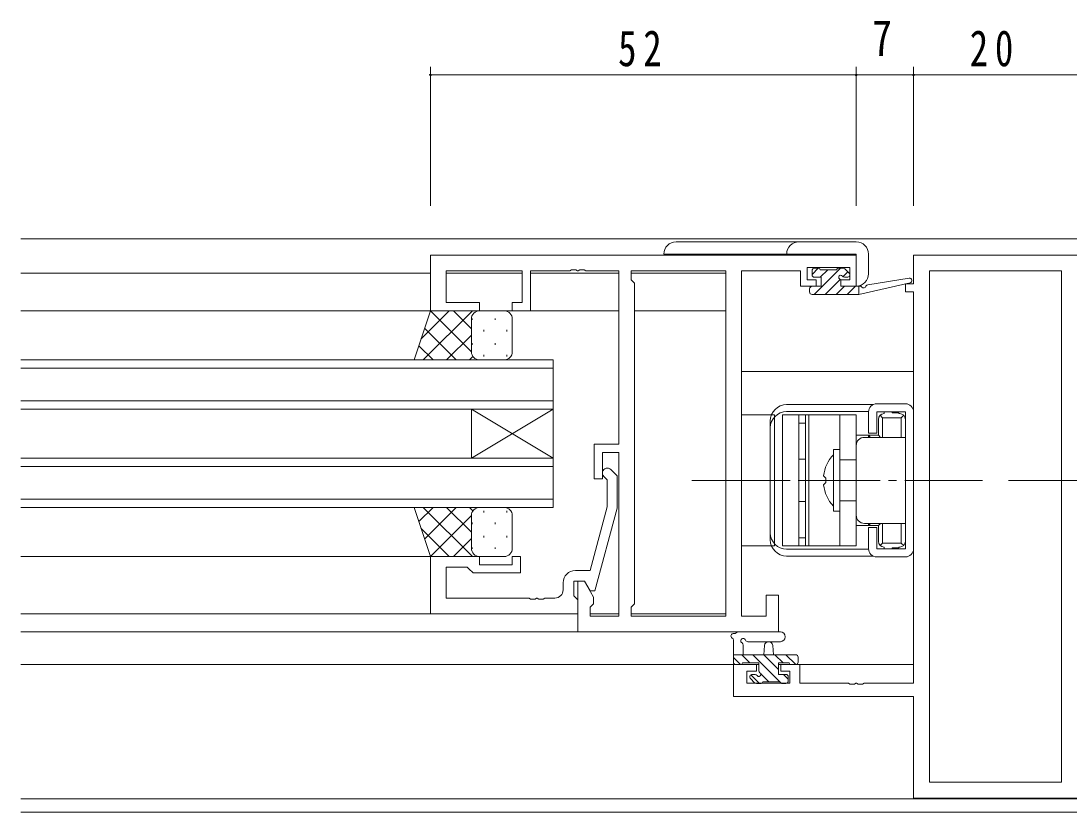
# Model space of a CAD drawing. Units: millimetres on the paper. Extents: x -397 to 397, y -282 to 282.
# Drawn here: x 62.1 to 190.1, y 4.3 to 100.9 of the extents above; entities that cross this region are included whole.
import ezdxf
from ezdxf.enums import TextEntityAlignment as Align

# ---------------------------------------------------------------- set-up
doc = ezdxf.new("R2010")
doc.units = ezdxf.units.MM
doc.linetypes.add('USER2', pattern=[13, 10, -1, 1, -1])
doc.linetypes.add('USER4', pattern=[4, 3, -1])
for name, color, linetype, lineweight in [('0-3_YKK_11', 7, 'Continuous', 18), ('0-4_YKK_12', 2, 'Continuous', 18), ('0-6_YKK_13', 4, 'Continuous', 18), ('0-7_YKK_D', 6, 'Continuous', 18)]:
    doc.layers.add(name, color=color, linetype=linetype, lineweight=lineweight)
doc.styles.add('ＭＳ ゴシック', font='')
doc.styles.get('ＭＳ ゴシック').set_extended_font_data('MS Gothic')

msp = doc.modelspace()

# ---------------------------------------------------------------- linework, layer by layer
at = {"layer": '0-3_YKK_11'}
for p, q in [((112.092, 72.312), (112.092, 65.512)), ((164.092, 72.312), (112.092, 72.312)), ((164.092, 68.512), (164.092, 72.312)), ((171.092, 68.812), (171.092, 72.312)), ((171.092, 72.312), (191.092, 72.312)), ((129.134, 70.382), (129.317, 70.502)), ((129.317, 70.502), (129.867, 70.502)), ((129.867, 70.502), (130.05, 70.382)), ((130.134, 70.382), (130.317, 70.502)), ((130.317, 70.502), (130.867, 70.502)), ((130.867, 70.502), (131.05, 70.382)), ((158.092, 70.812), (163.292, 70.812)), ((158.092, 69.312), (158.092, 70.812)), ((163.292, 70.812), (163.292, 69.312)), ((114.022, 66.512), (114.022, 70.382)), ((114.022, 70.382), (123.292, 70.382)), ((124.292, 70.382), (129.134, 70.382)), ((124.292, 65.512), (124.292, 70.382)), ((130.05, 70.382), (130.134, 70.382)), ((131.05, 70.382), (135.092, 70.382)), ((135.092, 70.382), (135.092, 49.212)), ((136.592, 70.382), (136.592, 69.312)), ((148.162, 70.382), (136.592, 70.382)), ((136.592, 69.312), (137.022, 68.882)), ((148.162, 28.242), (148.162, 70.382)), ((148.162, 28.242), (148.162, 70.382)), ((150.092, 70.382), (157.292, 70.382)), ((150.092, 28.242), (150.092, 70.382)), ((157.292, 70.382), (157.292, 69.582)), ((157.292, 69.582), (157.292, 68.512)), ((159.192, 69.312), (158.092, 69.312)), ((159.192, 68.512), (159.192, 69.312)), ((162.192, 69.312), (162.192, 68.512)), ((163.292, 69.312), (162.192, 69.312)), ((189.162, 70.382), (173.022, 70.382)), ((173.022, 70.382), (173.022, 7.942)), ((189.162, 7.942), (189.162, 70.382)), ((137.022, 68.882), (137.022, 29.742)), ((157.292, 68.512), (159.192, 68.512)), ((162.192, 68.512), (164.092, 68.512)), ((170.092, 68.812), (171.092, 68.812)), ((170.092, 67.812), (170.092, 68.812)), ((171.092, 67.812), (170.092, 67.812)), ((171.092, 20.042), (171.092, 67.812)), ((112.092, 65.512), (118.092, 65.512)), ((118.092, 66.512), (114.022, 66.512)), ((118.092, 65.512), (118.092, 66.512)), ((122.092, 66.512), (122.092, 65.512)), ((122.092, 65.512), (124.292, 65.512)), ((132.092, 49.212), (132.092, 45.012)), ((135.092, 49.212), (132.092, 49.212)), ((133.092, 45.012), (133.092, 48.212)), ((133.092, 48.212), (135.092, 48.212)), ((135.092, 48.212), (135.092, 28.242)), ((134.116, 46.137), (134.892, 45.361)), ((132.092, 45.012), (133.092, 45.012)), ((133.692, 44.864), (133.268, 45.288)), ((133.692, 41.574), (133.692, 44.864)), ((134.892, 45.361), (134.892, 41.416)), ((134.892, 41.416), (132.185, 31.312)), ((112.092, 28.512), (112.092, 35.512)), ((112.092, 35.512), (118.092, 35.512)), ((118.092, 35.512), (118.092, 34.512)), ((122.092, 35.512), (123.092, 35.512)), ((122.092, 34.512), (122.092, 35.512)), ((123.092, 35.512), (123.092, 33.512)), ((114.022, 34.212), (114.022, 30.442)), ((116.592, 34.212), (114.022, 34.212)), ((116.792, 34.012), (116.592, 34.212)), ((117.292, 33.512), (116.792, 34.012)), ((123.092, 33.512), (117.292, 33.512)), ((118.092, 34.512), (122.092, 34.512)), ((128.292, 31.442), (128.292, 32.312)), ((129.592, 32.512), (129.592, 30.712)), ((130.892, 32.512), (129.592, 32.512)), ((130.892, 32.512), (130.092, 32.512)), ((130.092, 32.512), (130.092, 26.312)), ((132.022, 30.555), (130.892, 32.512)), ((131.585, 31.312), (130.892, 32.512)), ((132.185, 31.312), (131.585, 31.312)), ((154.592, 30.812), (153.092, 30.812)), ((153.092, 30.812), (153.092, 28.242)), ((154.592, 26.312), (154.592, 30.812)), ((114.022, 30.442), (124.134, 30.442)), ((124.134, 30.442), (124.317, 30.322)), ((125.05, 30.442), (125.134, 30.442)), ((125.134, 30.442), (125.317, 30.322)), ((125.317, 30.322), (125.867, 30.322)), ((125.867, 30.322), (126.05, 30.442)), ((126.05, 30.442), (127.292, 30.442)), ((129.592, 30.712), (129.792, 30.512)), ((129.792, 30.512), (130.092, 30.212)), ((130.092, 30.212), (130.092, 28.512)), ((131.592, 29.312), (132.022, 29.742)), ((132.022, 29.742), (132.022, 30.555)), ((137.022, 29.742), (136.592, 29.312)), ((130.092, 28.512), (112.092, 28.512)), ((131.592, 28.242), (131.592, 29.312)), ((135.092, 28.242), (131.592, 28.242)), ((136.592, 29.312), (136.592, 28.242)), ((136.592, 28.242), (148.162, 28.242)), ((153.092, 28.242), (150.092, 28.242)), ((130.092, 26.312), (154.592, 26.312)), ((149.092, 22.312), (151.892, 22.312)), ((149.092, 18.412), (149.092, 22.312)), ((151.892, 22.312), (151.892, 21.512)), ((154.892, 22.312), (157.192, 22.312)), ((154.892, 21.512), (154.892, 22.312)), ((157.192, 22.312), (157.192, 20.042)), ((150.722, 21.512), (150.722, 20.042)), ((151.892, 21.512), (150.722, 21.512)), ((155.992, 21.512), (154.892, 21.512)), ((155.992, 20.042), (155.992, 21.512)), ((150.722, 20.042), (155.992, 20.042)), ((157.192, 20.042), (163.134, 20.042)), ((163.134, 20.042), (163.317, 19.922)), ((163.317, 19.922), (163.867, 19.922)), ((163.867, 19.922), (164.05, 20.042)), ((164.05, 20.042), (164.134, 20.042)), ((164.134, 20.042), (164.317, 19.922)), ((164.317, 19.922), (164.867, 19.922)), ((164.867, 19.922), (165.05, 20.042)), ((165.05, 20.042), (171.092, 20.042)), ((171.092, 18.412), (149.092, 18.412)), ((171.092, 6.012), (171.092, 18.412)), ((191.092, 6.012), (171.092, 6.012))]:
    msp.add_line(p, q, dxfattribs=at)
for points in [[(123.292, 70.382), (123.292, 66.512), (122.092, 66.512)], [(173.022, 7.942), (189.162, 7.942), (189.162, 70.382)], [(129.792, 33.812), (131.612, 33.812), (133.692, 41.574)], [(124.317, 30.322), (124.867, 30.322), (125.05, 30.442)]]:
    msp.add_lwpolyline(points, dxfattribs=at)
for centre, radius, start, end in [((133.692, 45.712), 0.6, 44.99999, 225.00001), ((129.792, 32.312), 1.5, 90.00001, 179.99999), ((127.292, 31.442), 1, 270.00001, 359.99999)]:
    msp.add_arc(centre, radius, start, end, dxfattribs=at)
at = {"layer": '0-4_YKK_12'}
for p, q in [((62.092, 74.312), (300.092, 74.312)), ((62.092, 70.112), (112.092, 70.112)), ((114.023, 70.112), (123.29, 70.112)), ((124.293, 70.112), (135.09, 70.112)), ((136.593, 70.112), (148.162, 70.112)), ((148.162, 70.112), (148.162, 28.542)), ((62.092, 65.512), (135.092, 65.512)), ((137.022, 65.512), (148.162, 65.512)), ((62.092, 59.512), (127.092, 59.512)), ((127.092, 59.512), (127.092, 53.512)), ((127.092, 58.512), (62.092, 58.512)), ((150.092, 58.112), (171.092, 58.112)), ((62.092, 54.512), (127.092, 54.512)), ((127.092, 53.512), (62.092, 53.512)), ((117.092, 53.512), (117.092, 47.512)), ((127.092, 47.512), (117.092, 53.512)), ((127.092, 53.512), (117.092, 47.512)), ((127.092, 53.512), (127.092, 47.512)), ((127.092, 47.512), (62.092, 47.512)), ((127.092, 41.512), (127.092, 47.512)), ((62.092, 46.512), (127.092, 46.512)), ((127.092, 42.512), (62.092, 42.512)), ((62.092, 41.512), (127.092, 41.512)), ((62.092, 35.512), (112.092, 35.512)), ((62.092, 28.512), (130.092, 28.512)), ((131.593, 28.512), (135.09, 28.512)), ((136.593, 28.512), (148.162, 28.512)), ((62.092, 26.312), (148.162, 26.312)), ((152.192, 22.312), (62.092, 22.312)), ((154.592, 22.312), (171.092, 22.312)), ((170.592, 18.412), (170.592, 18.412)), ((300.092, 5.942), (62.092, 5.942)), ((300.092, 4.312), (62.092, 4.312))]:
    msp.add_line(p, q, dxfattribs=at)
at = {"layer": '0-6_YKK_13'}
for p, q in [((142.094, 73.933), (164.094, 73.933)), ((164.094, 72.433), (140.594, 72.433)), ((164.094, 68.533), (164.094, 72.433)), ((165.594, 72.433), (165.594, 70.033)), ((158.694, 69.95), (159.457, 70.713)), ((158.694, 69.913), (158.694, 70.413)), ((158.951, 67.513), (162.151, 70.713)), ((158.994, 70.713), (159.494, 70.713)), ((159.694, 70.513), (161.694, 70.513)), ((159.704, 69.613), (160.604, 70.513)), ((161.894, 70.713), (162.494, 70.713)), ((162.706, 70.625), (163.206, 70.125)), ((159.794, 69.613), (158.994, 69.613)), ((159.794, 68.513), (159.794, 69.613)), ((160.298, 67.513), (162.126, 69.341)), ((162.194, 69.152), (162.194, 68.513)), ((162.465, 69.68), (163.058, 70.273)), ((162.994, 69.613), (162.655, 69.613)), ((165.505, 68.693), (170.544, 69.509)), ((158.394, 67.813), (158.394, 68.213)), ((158.415, 68.324), (158.583, 68.491)), ((158.694, 68.513), (159.794, 68.513)), ((161.645, 67.513), (162.645, 68.513)), ((162.194, 68.513), (164.392, 68.513)), ((162.992, 67.513), (163.992, 68.513)), ((164.392, 67.513), (170.658, 68.92)), ((164.392, 68.513), (164.479, 68.527)), ((164.392, 67.513), (164.392, 68.513)), ((158.694, 67.513), (164.392, 67.513)), ((164.339, 67.513), (164.392, 67.565)), ((110.092, 59.512), (112.092, 65.512)), ((114.395, 65.512), (110.94, 62.057)), ((117.224, 65.513), (111.224, 59.512)), ((117.092, 60.492), (112.087, 65.497)), ((112.092, 65.512), (118.092, 65.513)), ((117.092, 63.321), (114.9, 65.512)), ((117.779, 65.462), (117.728, 65.513)), ((121.092, 65.513), (118.092, 65.513)), ((117.092, 64.513), (117.092, 60.513)), ((117.092, 64.513), (117.092, 60.513)), ((117.182, 64.593), (117.182, 64.393)), ((120.012, 64.593), (120.012, 64.393)), ((122.092, 60.513), (122.092, 64.513)), ((115.243, 59.513), (111.38, 63.376)), ((118.597, 63.178), (118.597, 62.978)), ((121.427, 63.178), (121.427, 62.978)), ((117.092, 62.552), (114.052, 59.512)), ((117.182, 61.563), (117.182, 61.363)), ((120.012, 61.563), (120.012, 61.363)), ((112.415, 59.512), (110.673, 61.255)), ((118.092, 59.513), (110.092, 59.512)), ((117.287, 59.919), (116.88, 59.513)), ((118.072, 59.513), (118.071, 59.513)), ((118.092, 59.513), (121.092, 59.513)), ((118.597, 60.148), (118.597, 59.948)), ((121.427, 60.148), (121.427, 59.948)), ((155.592, 54.062), (166.156, 54.062)), ((170.092, 54.162), (166.592, 54.162)), ((150.094, 52.812), (154.094, 52.812)), ((150.094, 36.812), (150.094, 52.812)), ((154.094, 52.812), (154.094, 36.812)), ((158.292, 52.812), (155.092, 52.812)), ((155.092, 52.812), (155.092, 36.812)), ((155.592, 53.212), (165.603, 53.212)), ((157.092, 36.812), (157.092, 52.812)), ((164.092, 52.812), (157.892, 52.812)), ((157.892, 52.812), (157.892, 36.812)), ((158.292, 36.812), (158.292, 52.812)), ((162.092, 36.812), (162.092, 52.812)), ((164.092, 36.812), (164.092, 52.812)), ((165.592, 50.562), (165.592, 53.162)), ((166.592, 53.162), (166.592, 50.562)), ((166.592, 53.162), (170.092, 53.162)), ((167.292, 52.462), (166.997, 52.757)), ((167.492, 53.162), (167.492, 52.962)), ((168.492, 53.162), (167.492, 53.162)), ((168.492, 53.162), (168.492, 53.062)), ((169.292, 53.062), (168.492, 53.062)), ((169.592, 52.462), (169.887, 52.757)), ((170.092, 36.462), (170.092, 53.162)), ((171.092, 36.462), (171.092, 53.162)), ((153.592, 52.062), (153.592, 37.562)), ((157.892, 51.812), (157.092, 51.812)), ((157.092, 51.812), (157.092, 37.812)), ((157.892, 37.812), (157.892, 51.812)), ((166.792, 50.312), (166.792, 52.262)), ((169.592, 52.462), (169.592, 50.062)), ((170.092, 37.362), (170.092, 52.262)), ((166.792, 50.312), (164.092, 50.312)), ((165.092, 50.062), (170.092, 50.062)), ((165.592, 50.562), (166.592, 50.562)), ((165.592, 50.312), (165.592, 50.062)), ((165.592, 50.312), (165.842, 50.062)), ((166.792, 50.312), (167.042, 50.062)), ((164.092, 49.062), (164.092, 40.562)), ((162.097, 48.562), (161.292, 48.562)), ((161.292, 48.562), (161.292, 41.062)), ((162.092, 47.312), (162.092, 48.562)), ((153.592, 44.812), (155.092, 44.812)), ((160.094, 45.36), (160.392, 45.062)), ((162.092, 41.062), (162.092, 42.312)), ((110.092, 41.512), (112.092, 35.512)), ((118.092, 41.512), (110.092, 41.512)), ((112.415, 41.512), (110.673, 39.77)), ((117.224, 35.512), (111.224, 41.512)), ((115.243, 41.512), (111.38, 37.649)), ((117.092, 38.473), (114.052, 41.512)), ((117.287, 41.106), (116.88, 41.512)), ((118.072, 41.512), (118.071, 41.512)), ((118.092, 41.512), (121.092, 41.512)), ((118.597, 40.877), (118.597, 41.077)), ((121.427, 40.877), (121.427, 41.077)), ((161.292, 41.062), (162.097, 41.062)), ((117.092, 40.533), (112.087, 35.528)), ((117.092, 36.512), (117.092, 40.512)), ((117.092, 36.512), (117.092, 40.512)), ((122.092, 40.512), (122.092, 36.512)), ((114.395, 35.512), (110.94, 38.968)), ((117.182, 39.462), (117.182, 39.662)), ((120.012, 39.462), (120.012, 39.662)), ((166.792, 39.312), (164.092, 39.312)), ((165.092, 39.562), (170.092, 39.562)), ((165.592, 39.562), (165.592, 39.312)), ((165.842, 39.562), (165.592, 39.312)), ((165.592, 39.062), (166.592, 39.062)), ((165.592, 36.462), (165.592, 39.062)), ((166.592, 39.062), (166.592, 36.462)), ((166.792, 39.312), (167.042, 39.562)), ((166.792, 37.362), (166.792, 39.312)), ((167.292, 39.562), (167.292, 37.162)), ((169.592, 39.562), (169.592, 37.162)), ((117.092, 37.704), (114.9, 35.512)), ((118.597, 37.847), (118.597, 38.047)), ((121.427, 37.847), (121.427, 38.047)), ((157.092, 37.812), (157.892, 37.812)), ((167.292, 37.162), (166.997, 36.868)), ((167.292, 37.162), (169.592, 37.162)), ((169.592, 37.162), (169.887, 36.868)), ((117.182, 36.432), (117.182, 36.632)), ((120.012, 36.432), (120.012, 36.632)), ((155.092, 36.812), (158.292, 36.812)), ((155.592, 36.412), (165.603, 36.412)), ((157.892, 36.812), (164.092, 36.812)), ((166.592, 36.462), (170.092, 36.462)), ((167.492, 36.462), (167.492, 36.662)), ((168.492, 36.462), (167.492, 36.462)), ((168.492, 36.462), (168.492, 36.562)), ((169.292, 36.562), (168.492, 36.562)), ((112.092, 35.512), (118.092, 35.512)), ((117.779, 35.563), (117.728, 35.512)), ((121.092, 35.512), (118.092, 35.512)), ((155.592, 35.562), (166.156, 35.562)), ((166.592, 35.462), (170.092, 35.462)), ((154.82, 26.312), (149.657, 26.312)), ((149.092, 22.612), (149.092, 25.293)), ((150.292, 24.693), (150.292, 23.512)), ((154.82, 25.112), (150.859, 25.11)), ((152.792, 23.512), (152.894, 24.657)), ((153.992, 23.512), (153.89, 24.657)), ((149.092, 23.512), (156.692, 23.512)), ((149.961, 22.312), (149.092, 23.182)), ((151.108, 22.512), (150.108, 23.512)), ((154.755, 20.212), (151.455, 23.512)), ((154.592, 21.723), (152.802, 23.512)), ((155.149, 22.512), (154.149, 23.512)), ((156.696, 22.313), (155.496, 23.512)), ((156.992, 23.212), (156.992, 22.612)), ((149.992, 22.312), (149.392, 22.312)), ((152.192, 22.512), (150.192, 22.512)), ((152.192, 21.573), (152.192, 22.512)), ((155.892, 22.512), (154.592, 22.512)), ((154.592, 22.512), (154.592, 21.112)), ((156.692, 22.312), (156.092, 22.312)), ((151.68, 20.1), (151.18, 20.6)), ((152.261, 20.012), (151.217, 21.056)), ((151.392, 21.112), (151.731, 21.112)), ((153.408, 20.212), (152.429, 21.192)), ((154.592, 21.112), (155.492, 21.112)), ((155.792, 20.523), (155.202, 21.112)), ((155.792, 20.812), (155.792, 20.312)), ((152.492, 20.012), (151.892, 20.012)), ((154.792, 20.212), (152.692, 20.212)), ((154.951, 20.017), (154.796, 20.172)), ((155.492, 20.012), (154.992, 20.012))]:
    msp.add_line(p, q, dxfattribs=at)
at = {"layer": '0-6_YKK_13', "linetype": 'USER4'}
for p, q in [((157.892, 47.412), (157.092, 47.412)), ((162.092, 47.312), (164.092, 47.312)), ((162.092, 42.312), (164.092, 42.312)), ((157.892, 42.212), (157.092, 42.212))]:
    msp.add_line(p, q, dxfattribs=at)
at = {"layer": '0-6_YKK_13', "linetype": 'USER2'}
for p, q in [((144.011, 44.812), (179.501, 44.812)), ((218.172, 44.812), (182.683, 44.812))]:
    msp.add_line(p, q, dxfattribs=at)
at = {"layer": '0-6_YKK_13'}
for points in [[(169.392, 52.962), (169.292, 52.962), (169.292, 53.062)], [(167.292, 50.062), (167.292, 52.462), (169.592, 52.462)], [(160.094, 44.265), (160.392, 44.562), (160.392, 45.062)], [(150.094, 36.812), (154.094, 36.812), (150.094, 36.812)], [(169.392, 36.662), (169.292, 36.662), (169.292, 36.562)]]:
    msp.add_lwpolyline(points, dxfattribs=at)
for centre, radius, start, end in [((142.094, 72.433), 1.5, 90, 180), ((157.094, 72.433), 1.5, 90, 180), ((164.094, 72.433), 1.5, 0, 90), ((158.994, 70.413), 0.3, 90, 180), ((159.494, 70.513), 0.2, 0, 90), ((161.894, 70.513), 0.2, 90, 180), ((162.494, 70.413), 0.3, 45, 90), ((158.994, 69.913), 0.3, 180, 270), ((162.194, 69.613), 0.25, 33.05573, 236.94427), ((161.894, 69.152), 0.3, 0, 56.94427), ((162.655, 69.913), 0.3, 213.05573, 270), ((162.994, 69.913), 0.3, 270, 45), ((164.094, 70.033), 1.5, 270, 0), ((170.592, 69.213), 0.3, 282.65862, 99.19754), ((158.694, 68.213), 0.3, 90, 180), ((164.527, 68.231), 0.3, 39.19754, 99.19754), ((164.992, 68.61), 0.3, 219.19754, 339.19754), ((165.553, 68.397), 0.3, 99.19754, 159.19754), ((158.694, 67.813), 0.3, 180, 270), ((118.092, 64.513), 1, 90.0001, 180.0001), ((118.092, 64.513), 1, 90.0001, 180.0001), ((121.092, 64.513), 1, 0.0001, 90.0001), ((118.092, 60.513), 1, 180.0001, 270.0001), ((118.092, 60.513), 1, 180.0001, 270.0001), ((121.092, 60.513), 1, 270.0001, 0.0001), ((155.592, 52.062), 2, 90, 180), ((166.592, 53.162), 1, 90, 180), ((170.092, 53.162), 1, 0, 90), ((155.592, 51.212), 2, 90, 180), ((167.492, 52.262), 0.7, 90, 180), ((169.392, 52.262), 0.7, 0, 90), ((165.092, 49.062), 1, 90, 180), ((164.672, 44.812), 4.61, 137.15439, 173.18067), ((164.672, 44.812), 4.61, 186.81933, 222.84561), ((118.092, 40.512), 1, 89.9999, 179.9999), ((118.092, 40.512), 1, 89.9999, 179.9999), ((121.092, 40.512), 1, 359.9999, 89.9999), ((165.092, 40.562), 1, 180, 270), ((155.592, 38.412), 2, 180, 270), ((155.592, 37.562), 2, 180, 270), ((167.492, 37.362), 0.7, 180, 270), ((169.392, 37.362), 0.7, 270, 0), ((118.092, 36.512), 1, 179.9999, 269.9999), ((118.092, 36.512), 1, 179.9999, 269.9999), ((121.092, 36.512), 1, 269.9999, 359.9999), ((166.592, 36.462), 1, 180, 270), ((170.092, 36.462), 1, 270, 0), ((149.092, 25.812), 0.3, 79.47122, 240), ((149.201, 26.402), 0.3, 259.47122, 319.47122), ((149.657, 26.012), 0.3, 90, 139.47122), ((154.819, 25.712), 0.6, 270.04023, 90.04023), ((148.792, 25.293), 0.3, 0, 60), ((150.292, 25.212), 0.3, 19.18976, 240), ((149.992, 24.693), 0.3, 0, 60), ((150.858, 25.41), 0.3, 199.18976, 270.04023), ((153.392, 24.612), 0.5, 5.09207, 174.90793), ((156.692, 23.212), 0.3, 0, 90), ((149.392, 22.612), 0.3, 180, 270), ((149.992, 22.512), 0.2, 270, 0), ((156.092, 22.512), 0.2, 180, 270), ((156.692, 22.612), 0.3, 270, 0), ((151.392, 20.812), 0.3, 90, 225), ((151.731, 20.812), 0.3, 33.05573, 90), ((152.192, 21.112), 0.25, 213.05573, 56.94427), ((152.492, 21.573), 0.3, 180, 236.94427), ((155.492, 20.812), 0.3, 0, 90), ((151.892, 20.312), 0.3, 225, 270), ((152.492, 20.212), 0.2, 270, 0), ((154.992, 20.212), 0.2, 180, 270), ((155.492, 20.312), 0.3, 270, 0)]:
    msp.add_arc(centre, radius, start, end, dxfattribs=at)
at = {"layer": '0-7_YKK_D'}
for p, q in [((112.092, 78.312), (112.092, 95.312)), ((164.092, 78.312), (164.092, 95.312)), ((164.094, 78.312), (164.094, 95.312)), ((171.092, 78.312), (171.092, 95.312)), ((171.092, 78.312), (171.092, 95.312)), ((164.092, 94.312), (112.092, 94.312)), ((164.094, 94.312), (171.092, 94.312)), ((171.092, 94.312), (191.092, 94.312))]:
    msp.add_line(p, q, dxfattribs=at)
for centre, start, end in [((112.092, 94.312), 0, 180), ((112.092, 94.312), 180, 0), ((164.092, 94.312), 0, 180), ((164.092, 94.312), 180, 0), ((164.094, 94.312), 0, 180), ((164.094, 94.312), 180, 0), ((171.092, 94.312), 0, 180), ((171.092, 94.312), 0, 180), ((171.092, 94.312), 180, 0), ((171.092, 94.312), 180, 0)]:
    msp.add_arc(centre, 0.106, start, end, dxfattribs=at)

# ---------------------------------------------------------------- texts
at = {"layer": '0-7_YKK_D', "color": 7, "style": 'ＭＳ ゴシック', "width": 0.8}
msp.add_text('7', height=4.399, dxfattribs=at).set_placement((166.046, 95.312), align=Align.BOTTOM_LEFT)
at = {"layer": '0-7_YKK_D', "color": 7, "char_height": 4.399, "attachment_point": 7, "style": 'ＭＳ ゴシック'}
for s, insert in [('\\T1.37;\\W0.75;52', (135.01, 95.312)), ('\\T1.37;\\W0.75;20', (177.949, 95.312))]:
    msp.add_mtext(s, dxfattribs=dict(at, insert=insert))

doc.saveas('drawing.dxf')
